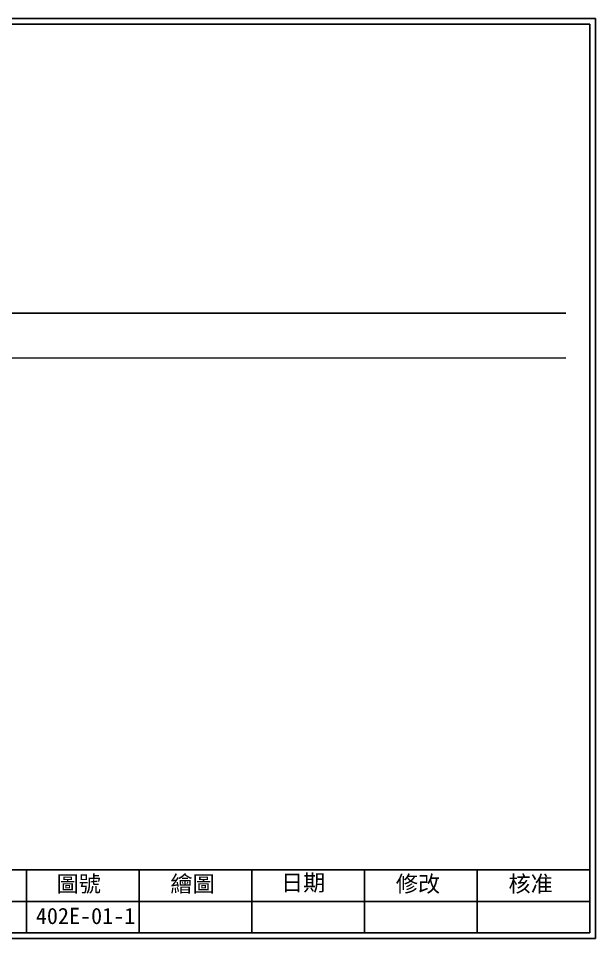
# Model space of a CAD drawing. Extents: x 10 to 297, y 3 to 207.
# Drawn here: x 169 to 297, y 3 to 207 of the extents above; entities that cross this region are included whole.
import ezdxf

# ---------------------------------------------------------------- set-up
doc = ezdxf.new("R2010")
doc.units = 0
doc.layers.add('圖框層', color=7, linetype='CONTINUOUS')
doc.layers.add('標尺寸層', color=3, linetype='CONTINUOUS')
doc.styles.add('STSL', font='KAIU.TTF')

msp = doc.modelspace()

# ---------------------------------------------------------------- linework, layer by layer
at = {"layer": '圖框層', "color": 7}
for p, q in [((297, 206.97), (10, 206.97)), ((297, 3), (297, 206.97)), ((295.75, 205.72), (11.25, 205.72)), ((295.75, 4.25), (295.75, 205.72)), ((11.25, 18.25), (295.75, 18.25)), ((170.75, 4.25), (170.75, 18.25)), ((195.75, 4.25), (195.75, 18.25)), ((220.75, 4.25), (220.75, 18.25)), ((245.75, 4.25), (245.75, 18.25)), ((270.75, 4.25), (270.75, 18.25)), ((145.75, 11.25), (295.75, 11.25)), ((11.25, 4.25), (295.75, 4.25)), ((10, 3), (297, 3))]:
    msp.add_line(p, q, dxfattribs=at)
at = {"layer": '標尺寸層', "color": 7}
for p, q in [((21.1, 141.56), (200.42, 141.65)), ((200.42, 141.65), (290.42, 141.65)), ((21.1, 131.57), (290.42, 131.75))]:
    msp.add_line(p, q, dxfattribs=at)

# ---------------------------------------------------------------- texts
at = {"layer": '圖框層', "color": 4, "style": 'STSL'}
for s, p in [('圖號', (177.47, 13.34)), ('繪圖', (202.69, 13.34)), ('日期', (227.22, 13.59)), ('修改', (252.69, 13.34)), ('核准', (277.69, 13.34)), ('402E-01-1', (172.86, 6.22))]:
    msp.add_text(s, height=3.6, dxfattribs=at).set_placement(p)

doc.saveas('drawing.dxf')
